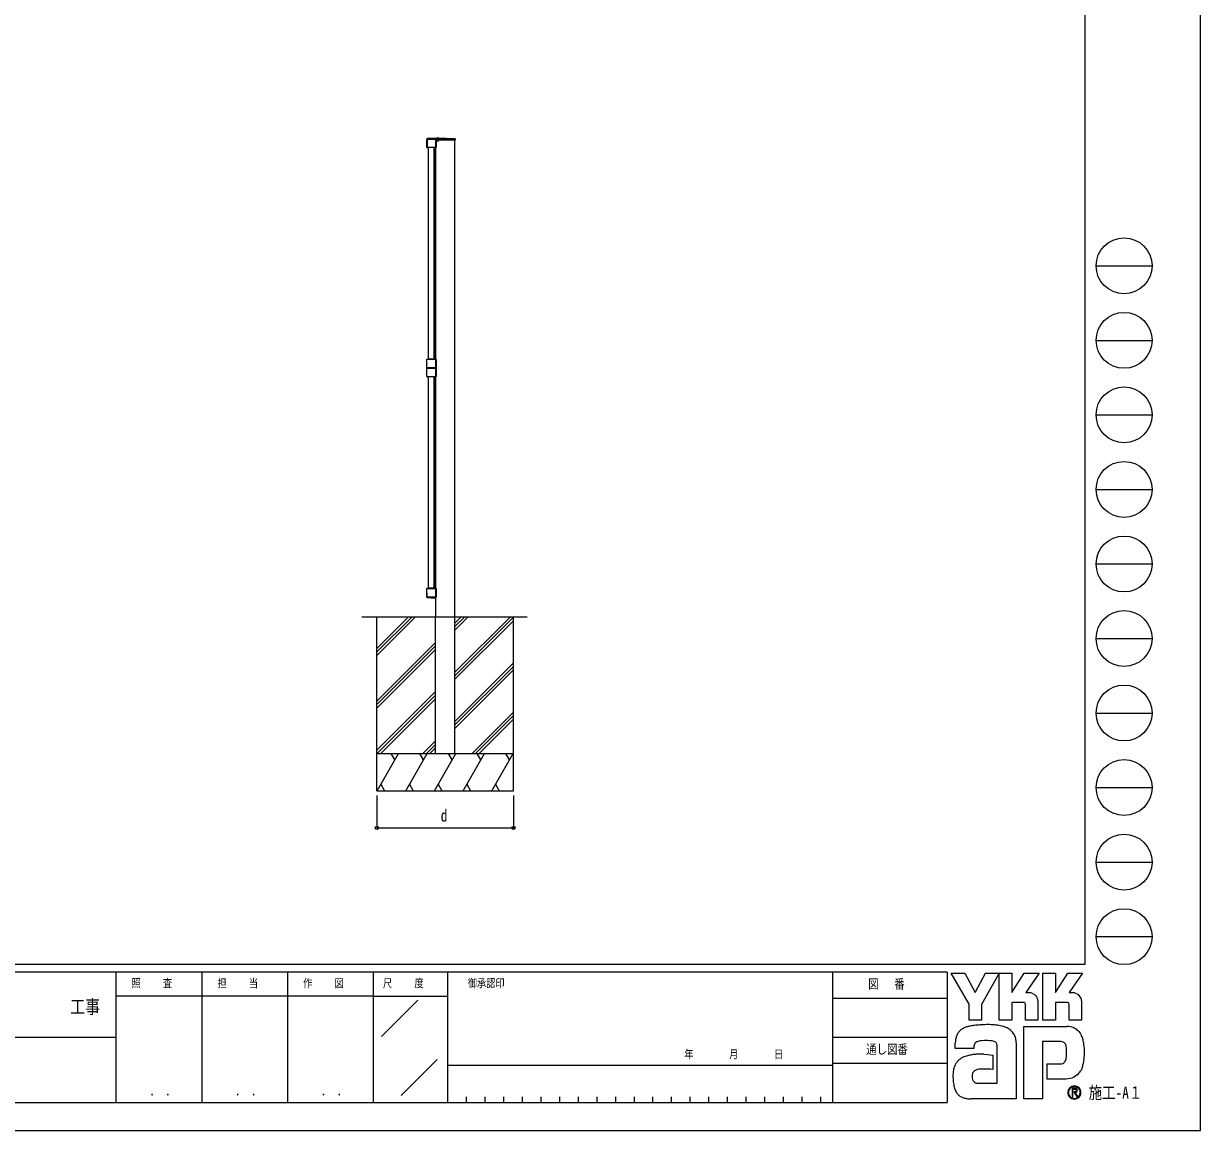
# Model space of a CAD drawing. Units: millimetres, scale not verified. Extents: x -6308 to 6308, y -4455 to 4455.
# Drawn here: x 1570 to 6308, y -4455 to 0 of the extents above; entities that cross this region are included whole.
import ezdxf
from ezdxf.enums import TextEntityAlignment as Align

# ---------------------------------------------------------------- set-up
doc = ezdxf.new("R2010")
doc.units = ezdxf.units.MM
doc.header["$LTSCALE"] = 20
for name, color, linetype in [('0-3_YKK_12', 2, 'Continuous'), ('0-4_YKK_A1', 4, 'Continuous'), ('0-5_YKK_D', 6, 'Continuous'), ('0-6_YKK_ZWAK', 7, 'Continuous')]:
    doc.layers.add(name, color=color, linetype=linetype)
doc.styles.add('ＭＳ ゴシック', font='')
doc.styles.get('ＭＳ ゴシック').set_extended_font_data('MS Gothic')

msp = doc.modelspace()

# ---------------------------------------------------------------- linework, layer by layer
at = {"layer": '0-3_YKK_12'}
msp.add_line((3238.53, -456.78), (3238.53, -475.56), dxfattribs=at)
at = {"layer": '0-4_YKK_A1'}
for p, q in [((3194.28, -494.02), (3194.04, -465.73)), ((3194.3, -498.37), (3194.3, -464.87)), ((3195.32, -498.51), (3195.04, -466.02)), ((3195.28, -463.89), (3229.78, -463.89)), ((3196.53, -465), (3230.03, -465)), ((3196.82, -498.5), (3196.53, -465)), ((3269.53, -462.5), (3197.24, -462.5)), ((3307.03, -463.5), (3197.54, -463.5)), ((3233.03, -468), (3228.53, -463.5)), ((3228.53, -465), (3228.53, -2387.5)), ((3230.76, -464.87), (3230.76, -498.37)), ((3233.03, -468), (3308.53, -468)), ((3306.53, -2387.5), (3306.53, -468)), ((3308.53, -468), (3308.53, -465)), ((3195.5, -499.35), (3195.28, -499.35)), ((3196.82, -498.5), (3195.32, -498.51)), ((3195.5, -499.35), (3195.78, -499.16)), ((3203.53, -499.16), (3195.78, -499.16)), ((3198.73, -499.5), (3198.73, -1350.5)), ((3227.03, -499.5), (3198.73, -499.5)), ((3204.53, -499.1), (3203.53, -499.16)), ((3220.53, -499.1), (3204.53, -499.1)), ((3210.03, -499.5), (3210.03, -499.1)), ((3222.23, -499.5), (3222.23, -499.16)), ((3222.23, -499.5), (3222.23, -1350.5)), ((3223.03, -499.5), (3223.03, -1350.5)), ((3229.56, -499.35), (3229.28, -499.16)), ((3229.78, -499.35), (3229.56, -499.35)), ((3193.03, -1409.7), (3193.03, -1370.3)), ((3193.33, -1370), (3194.27, -1370)), ((3194.3, -1385.13), (3194.3, -1351.63)), ((3195.28, -1350.65), (3195.5, -1350.65)), ((3195.5, -1350.65), (3195.78, -1350.84)), ((3204.53, -1350.9), (3220.53, -1350.9)), ((3210.03, -1351), (3210.03, -1350.5)), ((3220.53, -1350.9), (3221.53, -1350.84)), ((3221.53, -1350.84), (3229.28, -1350.84)), ((3222.23, -1351.1), (3222.23, -1350.5)), ((3229.56, -1350.65), (3229.28, -1350.84)), ((3229.56, -1350.65), (3229.78, -1350.65)), ((3230.76, -1351.63), (3230.76, -1385.13)), ((3194.27, -1410), (3193.33, -1410)), ((3194.3, -1420.87), (3194.3, -1387.37)), ((3229.78, -1386.11), (3195.28, -1386.11)), ((3195.28, -1386.39), (3229.78, -1386.39)), ((3230.76, -1387.37), (3230.76, -1420.87)), ((3195.5, -1421.85), (3195.28, -1421.85)), ((3195.5, -1421.85), (3195.78, -1421.66)), ((3203.53, -1421.66), (3195.78, -1421.66)), ((3198.73, -1422), (3198.73, -2273)), ((3227.03, -1422), (3198.73, -1422)), ((3204.53, -1421.6), (3203.53, -1421.66)), ((3220.53, -1421.6), (3204.53, -1421.6)), ((3210.03, -1422), (3210.03, -1421.6)), ((3222.23, -1422), (3222.23, -1421.66)), ((3222.23, -1422), (3222.23, -2273)), ((3223.03, -1422), (3223.03, -2273)), ((3229.56, -1421.85), (3229.28, -1421.66)), ((3229.78, -1421.85), (3229.56, -1421.85)), ((3195.28, -2273.15), (3195.5, -2273.15)), ((3195.5, -2273.15), (3195.78, -2273.34)), ((3204.53, -2273.4), (3220.53, -2273.4)), ((3210.03, -2273.5), (3210.03, -2273)), ((3220.53, -2273.4), (3221.53, -2273.34)), ((3221.53, -2273.34), (3229.28, -2273.34)), ((3222.23, -2273.6), (3222.23, -2273)), ((3229.56, -2273.15), (3229.28, -2273.34)), ((3229.56, -2273.15), (3229.78, -2273.15)), ((3193.03, -2292.8), (3193.03, -2309.57)), ((3194.3, -2292.5), (3193.33, -2292.5)), ((3193.96, -2310.57), (3228.53, -2313.04)), ((3194.3, -2307.63), (3194.3, -2274.13)), ((3229.78, -2308.61), (3195.28, -2308.61)), ((3230.76, -2274.13), (3230.76, -2307.63)), ((2931.87, -2387.5), (3597.53, -2387.5)), ((2992.53, -2937.5), (2992.53, -2387.5)), ((2992.53, -2543.13), (3148.16, -2387.5)), ((2992.53, -2528.99), (3134.02, -2387.5)), ((2992.53, -2514.85), (3119.88, -2387.5)), ((3228.53, -2937.5), (3228.53, -2387.5)), ((3306.53, -2937.5), (3306.53, -2387.5)), ((3306.53, -2441.26), (3360.29, -2387.5)), ((3306.53, -2427.12), (3346.15, -2387.5)), ((3306.53, -2412.98), (3332.01, -2387.5)), ((3306.53, -2610.97), (3530, -2387.5)), ((3306.53, -2625.11), (3542.53, -2389.11)), ((3306.53, -2639.25), (3542.53, -2403.26)), ((3542.53, -2937.5), (3542.53, -2387.5)), ((2992.53, -2726.98), (3228.53, -2490.98)), ((2992.53, -2741.12), (3228.53, -2505.12)), ((2992.53, -2755.26), (3228.53, -2519.26)), ((3306.53, -2808.96), (3542.53, -2572.96)), ((3306.53, -2823.1), (3542.53, -2587.1)), ((3306.53, -2837.24), (3542.53, -2601.24)), ((2992.53, -2924.97), (3228.53, -2688.97)), ((2994.14, -2937.5), (3228.53, -2703.11)), ((3008.28, -2937.5), (3228.53, -2717.25)), ((3375.98, -2937.5), (3542.53, -2770.95)), ((3390.12, -2937.5), (3542.53, -2785.09)), ((3404.26, -2937.5), (3542.53, -2799.23)), ((3177.99, -2937.5), (3228.53, -2886.96)), ((3192.13, -2937.5), (3228.53, -2901.1)), ((3206.27, -2937.5), (3228.53, -2915.24)), ((2992.53, -2937.5), (3542.53, -2937.5)), ((2992.53, -2937.5), (3542.53, -2937.5)), ((2992.53, -3087.5), (2992.53, -2937.5)), ((2993.29, -3087.5), (3079.89, -2937.5)), ((3064.89, -2963.48), (3049.89, -2937.5)), ((3108.76, -3087.5), (3195.36, -2937.5)), ((3180.36, -2963.48), (3165.36, -2937.5)), ((3224.23, -3087.5), (3310.83, -2937.5)), ((3295.83, -2963.48), (3280.83, -2937.5)), ((3339.7, -3087.5), (3426.3, -2937.5)), ((3411.3, -2963.48), (3396.3, -2937.5)), ((3455.17, -3087.5), (3541.77, -2937.5)), ((3526.77, -2963.48), (3511.77, -2937.5)), ((3008.29, -3061.52), (3023.29, -3087.5)), ((3123.76, -3061.52), (3138.76, -3087.5)), ((3239.23, -3061.52), (3254.23, -3087.5)), ((3354.7, -3061.52), (3369.7, -3087.5)), ((3470.17, -3061.52), (3485.17, -3087.5))]:
    msp.add_line(p, q, dxfattribs=at)
for points in [[(3227.03, -499.5), (3227.03, -1350.5), (3198.73, -1350.5)], [(3229.28, -499.16), (3221.53, -499.16), (3220.53, -499.1)], [(3195.78, -1350.84), (3203.53, -1350.84), (3204.53, -1350.9)], [(3227.03, -1422), (3227.03, -2273), (3198.73, -2273)], [(3229.28, -1421.66), (3221.53, -1421.66), (3220.53, -1421.6)], [(3195.78, -2273.34), (3203.53, -2273.34), (3204.53, -2273.4)], [(2992.53, -3087.5), (3542.53, -3087.5), (3542.53, -2937.5)]]:
    msp.add_lwpolyline(points, dxfattribs=at)
for centre, radius, start, end in [((3197.24, -465.7), 3.2, 90, 180.5), ((3195.28, -464.87), 0.981, 90, 180), ((3197.54, -466), 2.5, 90, 180.5), ((3229.78, -464.87), 0.981, 0, 90), ((3269.53, -463.5), 1, 0, 90), ((3307.03, -465), 1.5, 0, 90), ((3195.28, -494.01), 1, 180.5, 270.5), ((3195.28, -498.37), 0.981, 180, 270), ((3229.78, -498.37), 0.981, 270, 0), ((3193.33, -1370.3), 0.3, 90, 180), ((3195.28, -1351.63), 0.981, 90, 180), ((3229.78, -1351.63), 0.981, 0, 90), ((3193.33, -1409.7), 0.3, 180, 270), ((3195.28, -1385.13), 0.981, 180, 270), ((3195.28, -1387.37), 0.981, 90, 180), ((3195.28, -1420.87), 0.981, 180, 270), ((3229.78, -1385.13), 0.981, 270, 0), ((3229.78, -1387.37), 0.981, 0, 90), ((3229.78, -1420.87), 0.981, 270, 0), ((3195.28, -2274.13), 0.981, 90, 180), ((3229.78, -2274.13), 0.981, 0, 90), ((3193.33, -2292.8), 0.3, 90, 180), ((3194.03, -2309.57), 1, 180, 265.91438), ((3195.28, -2307.63), 0.981, 180, 270), ((3229.78, -2307.63), 0.981, 270, 0)]:
    msp.add_arc(centre, radius, start, end, dxfattribs=at)
at = {"layer": '0-5_YKK_D'}
for p, q in [((2992.53, -3107.5), (2992.53, -3238.5)), ((3542.53, -3107.5), (3542.53, -3238.5)), ((2992.53, -3237.5), (3542.53, -3237.5))]:
    msp.add_line(p, q, dxfattribs=at)
for centre in [(2992.53, -3237.5), (3542.53, -3237.5)]:
    msp.add_circle(centre, 6.38, dxfattribs=at)
at = {"layer": '0-6_YKK_ZWAK'}
for p, q in [((5842.53, 4162.5), (5842.53, -3787.5)), ((5887.53, -975), (6112.53, -975)), ((5887.53, -1275), (6112.53, -1275)), ((5887.53, -1575), (6112.53, -1575)), ((5887.53, -1875), (6112.53, -1875)), ((5887.53, -2175), (6112.53, -2175)), ((5887.53, -2475), (6112.53, -2475)), ((5887.53, -2775), (6112.53, -2775)), ((5887.53, -3075), (6112.53, -3075)), ((5887.53, -3375), (6112.53, -3375)), ((5887.53, -3675), (6112.53, -3675)), ((5842.53, -3787.5), (-5857.47, -3787.5)), ((1942.53, -3817.5), (-7.47, -3817.5)), ((2287.53, -3817.5), (2287.53, -4342.5)), ((2632.53, -3817.5), (2632.53, -4342.5)), ((2977.53, -3817.5), (2977.53, -4342.5)), ((3277.53, -3817.5), (2977.53, -3817.5)), ((4826.28, -3817.5), (3277.53, -3817.5)), ((3277.53, -3817.5), (3277.53, -4342.5)), ((4826.28, -3817.5), (4826.28, -4342.5)), ((5287.53, -3817.5), (4826.28, -3817.5)), ((5287.53, -3817.5), (5287.53, -4342.5)), ((2977.53, -3915), (1942.53, -3915)), ((2977.53, -3915), (3277.53, -3915)), ((3010.66, -4077.44), (3157.56, -3930.54)), ((4826.28, -3922.5), (5287.53, -3922.5)), ((-7.47, -4080), (1942.53, -4080)), ((4826.28, -4080), (5287.53, -4080)), ((3091.01, -4313.98), (3235.34, -4169.65)), ((3277.53, -4192.5), (4826.28, -4192.5)), ((5287.53, -4185), (4826.28, -4185)), ((-7.47, -4342.5), (1942.53, -4342.5)), ((1942.53, -4342.5), (2977.53, -4342.5)), ((2977.53, -4342.5), (3277.53, -4342.5)), ((3277.53, -4342.5), (4826.28, -4342.5)), ((3352.53, -4320), (3352.53, -4342.5)), ((3427.53, -4320), (3427.53, -4342.5)), ((3502.53, -4320), (3502.53, -4342.5)), ((3577.53, -4320), (3577.53, -4342.5)), ((3652.53, -4320), (3652.53, -4342.5)), ((3727.53, -4320), (3727.53, -4342.5)), ((3802.53, -4320), (3802.53, -4342.5)), ((3877.53, -4320), (3877.53, -4342.5)), ((3952.53, -4320), (3952.53, -4342.5)), ((4027.53, -4320), (4027.53, -4342.5)), ((4102.53, -4320), (4102.53, -4342.5)), ((4177.53, -4320), (4177.53, -4342.5)), ((4252.53, -4320), (4252.53, -4342.5)), ((4327.53, -4320), (4327.53, -4342.5)), ((4402.53, -4320), (4402.53, -4342.5)), ((4477.53, -4320), (4477.53, -4342.5)), ((4552.53, -4320), (4552.53, -4342.5)), ((4627.53, -4320), (4627.53, -4342.5)), ((4702.53, -4320), (4702.53, -4342.5)), ((4777.53, -4320), (4777.53, -4342.5)), ((4826.28, -4342.5), (5287.53, -4342.5)), ((5800.01, -4325.97), (5800.01, -4325.97))]:
    msp.add_line(p, q, dxfattribs=at)
for points in [[(-6307.5, -4455), (6307.5, -4455), (6307.5, 4455), (-6307.5, 4455)], [(5304.03, -3822), (5359.25, -3822), (5400.71, -3900.15), (5442.06, -3822), (5497.31, -3822), (5426.51, -3947.99), (5426.51, -4011.2), (5376.15, -4011.2), (5376.15, -3946.29)]]:
    msp.add_lwpolyline(points, close=True, dxfattribs=at)
for points in [[(2977.53, -3817.5), (1942.53, -3817.5), (1942.53, -4342.5)], [(5595.82, -3939.91), (5548.15, -3939.91), (5548.15, -4011.14), (5497.37, -4011.14), (5497.37, -3822), (5548.15, -3822), (5548.15, -3899.38), (5598.1, -3822), (5657.76, -3822), (5604.24, -3900.32), (5606.14, -3900.32), (5608.23, -3900.32), (5610.38, -3900.32), (5612.45, -3900.32), (5614.3, -3900.32), (5615.79, -3900.32), (5616.79, -3900.32), (5617.15, -3900.32)], [(5771.27, -3939.91), (5723.65, -3939.91), (5723.65, -4011.2), (5672.84, -4011.2), (5672.84, -3822), (5723.65, -3822), (5723.65, -3899.38), (5773.55, -3822), (5833.2, -3822), (5779.68, -3900.32), (5781.6, -3900.32), (5783.7, -3900.32), (5785.86, -3900.32), (5787.92, -3900.32), (5789.76, -3900.32), (5791.25, -3900.32), (5792.24, -3900.32), (5792.6, -3900.32)], [(5631.76, -3903.32), (5637.82, -3906.78), (5642.96, -3911.3), (5647.09, -3916.68), (5650.13, -3922.72), (5652.02, -3929.25), (5652.66, -3936.05), (5652.66, -4011.33), (5603.12, -4011.33), (5603.12, -3947.11)], [(5807.22, -3903.32), (5813.31, -3906.78), (5818.46, -3911.3), (5822.61, -3916.68), (5825.67, -3922.72), (5827.57, -3929.25), (5828.22, -3936.05), (5828.22, -4011.2), (5778.56, -4011.2), (5778.56, -3947.11)], [(5743.3, -4097.26), (5671.79, -4097.26), (5671.79, -4327.5), (5596.85, -4327.5), (5596.85, -4036.19), (5771.03, -4036.19)], [(5818.07, -4056.77), (5822.96, -4062.94), (5826.62, -4068.91), (5829.17, -4074.32)], [(5407.19, -4098.47), (5403.71, -4100.43), (5400.99, -4102.83), (5398.93, -4105.63), (5397.44, -4108.79), (5396.41, -4112.3), (5395.74, -4116.1), (5395.34, -4120.18), (5395.09, -4124.5), (5320.12, -4124.68), (5320.34, -4114.43), (5320.75, -4102.91)], [(5561.56, -4078.75), (5563.69, -4087.35), (5564.9, -4096.56), (5565.28, -4106.38), (5565.28, -4327.5), (5384.33, -4327.5)], [(5435.92, -4148.29), (5450.11, -4149.23), (5461.27, -4150.48), (5468.57, -4151.65), (5471.18, -4152.35), (5471.18, -4209.71), (5462.88, -4208.83), (5453.78, -4208.34), (5444.47, -4208.15), (5435.53, -4208.18), (5427.55, -4208.34), (5421.13, -4208.56), (5416.84, -4208.76), (5415.28, -4208.84), (5408.79, -4210.02), (5403.2, -4211.88), (5398.5, -4214.42), (5394.7, -4217.65), (5391.79, -4221.6), (5389.78, -4226.26), (5388.65, -4231.65), (5388.43, -4237.79), (5389.14, -4244.53), (5390.58, -4250.11), (5392.64, -4254.63), (5395.24, -4258.18), (5398.29, -4260.89), (5401.7, -4262.86), (5405.38, -4264.19), (5409.24, -4264.98), (5488.89, -4264.98), (5488.89, -4117.61), (5488.92, -4114.69), (5488.76, -4111.83), (5488.39, -4109.08), (5487.75, -4106.47), (5486.79, -4104.04), (5485.48, -4101.82), (5483.76, -4099.86), (5481.58, -4098.19)], [(5481.58, -4098.19), (5476.91, -4096.35), (5469.44, -4094.8), (5459.91, -4093.65), (5449.06, -4093.04), (5437.63, -4093.09), (5426.34, -4093.93)], [(5768.74, -4141.5), (5768.65, -4131.95), (5768.19, -4123.35), (5767.11, -4115.79), (5765.16, -4109.39)], [(5811.84, -4231.46), (5804.92, -4236.84), (5797.72, -4241.06), (5790.27, -4244.22), (5782.65, -4246.38), (5774.9, -4247.62), (5767.08, -4248.01), (5690.04, -4248.01), (5690.04, -4187.49), (5733.48, -4187.49), (5741.49, -4187.38), (5748.53, -4186.7), (5754.58, -4184.93)], [(5811.91, -4293.9), (5811.87, -4293.02), (5811.76, -4292.17), (5811.58, -4291.36), (5811.33, -4290.58), (5811.01, -4289.85), (5810.61, -4289.16), (5810.15, -4288.51), (5809.62, -4287.92), (5808.93, -4287.3), (5808.15, -4286.77), (5807.31, -4286.31), (5806.4, -4285.94), (5805.42, -4285.64), (5804.38, -4285.43), (5803.27, -4285.31), (5802.12, -4285.26), (5790.75, -4285.26), (5790.75, -4318.71), (5794.18, -4318.71), (5794.18, -4288.68), (5802.12, -4288.68), (5802.94, -4288.7), (5803.71, -4288.78), (5804.43, -4288.92), (5805.09, -4289.1), (5805.71, -4289.33), (5806.26, -4289.62), (5806.76, -4289.95), (5807.2, -4290.33)], [(5808.54, -4293.9), (5808.33, -4295.5), (5807.76, -4296.77), (5806.89, -4297.73), (5805.82, -4298.44), (5804.61, -4298.92), (5803.36, -4299.21), (5802.12, -4299.36), (5800.99, -4299.4), (5798.02, -4299.4), (5799.52, -4301.95), (5809.34, -4318.82), (5813.27, -4318.82), (5803.8, -4302.59), (5804.69, -4302.41), (5805.53, -4302.19), (5806.34, -4301.92), (5807.09, -4301.6), (5807.8, -4301.23), (5808.46, -4300.82), (5809.07, -4300.37), (5809.62, -4299.86)]]:
    msp.add_lwpolyline(points, dxfattribs=at)
for centre in [(6000.03, -975), (6000.03, -1275), (6000.03, -1575), (6000.03, -1875), (6000.03, -2175), (6000.03, -2475), (6000.03, -2775), (6000.03, -3075), (6000.03, -3375), (6000.03, -3675)]:
    msp.add_circle(centre, 112.5, dxfattribs=at)
for centre, radius, start, end in [((5617.22, -3937.78), 37.47, 78.26798, 90.11215), ((5617.76, -3935.06), 34.69, 66.19963, 78.22058), ((5792.67, -3937.85), 37.53, 78.27851, 90.10826), ((5793.19, -3935.22), 34.85, 66.2483, 78.23226), ((5596.09, -3946.94), 7.03, 358.57817, 92.1683), ((5771.56, -3946.91), 7, 358.29941, 92.43455), ((5387.41, -4096.93), 65.37, 152.2125, 163.4865), ((5377.4, -4091.76), 54.11, 138.03852, 152.12015), ((5377.4, -4092.01), 54.27, 122.60463, 137.83438), ((5384.57, -4103.62), 67.92, 108.37421, 122.42809), ((5395.94, -4144.04), 109.88, 100.93159, 107.35499), ((5433.08, -4324.23), 293.85, 97.86054, 101.37938), ((5450.52, -4445.37), 416.24, 94.90201, 97.9576), ((5451.7, -4455.07), 426, 91.6169, 94.94971), ((5450.05, -4386.09), 357, 87.51794, 91.66439), ((5454.69, -4286.66), 257.47, 81.92631, 87.59083), ((5468.38, -4192.85), 162.66, 73.67137, 82.05943), ((5488.69, -4124.88), 91.72, 60.60528, 73.9085), ((5497, -4108.3), 73.2, 52.17347, 59.90542), ((5504.44, -4098.67), 61.04, 43.55042, 52.14561), ((5508.53, -4094.71), 55.34, 34.48659, 43.50182), ((5508.56, -4094.63), 55.27, 25.58915, 34.43128), ((5503.65, -4096.93), 60.7, 17.43089, 25.54591), ((5768.18, -4116.32), 80.18, 78.73198, 87.96551), ((5770.53, -4104.3), 67.93, 69.03034, 78.69541), ((5772.73, -4098.45), 61.69, 59.39484, 68.9885), ((5773.74, -4096.67), 59.64, 50.3012, 59.3616), ((5773.37, -4097.09), 60.2, 42.05209, 50.28551), ((5456.71, -4110.69), 136.18, 171.55622, 176.72493), ((5410.56, -4103.8), 89.52, 163.48385, 171.57982), ((5426.99, -4145.44), 50.98, 102.4979, 112.84632), ((5436.85, -4187.99), 94.65, 96.37207, 102.75341), ((5743.71, -4134.02), 36.76, 77.94572, 90.63794), ((5746.91, -4119.02), 21.43, 60.20991, 77.92418), ((5748.98, -4115.13), 17.02, 39.8078, 59.75378), ((5746.07, -4117.36), 20.68, 22.65544, 39.38165), ((5743.64, -4114.22), 94.38, 14.76267, 25.00486), ((5685.75, -4129.99), 154.38, 7.9139, 14.95041), ((5627.93, -4138.4), 212.8, 2.54376, 8.01251), ((5378.81, -4221.77), 66.78, 120.60724, 130.53081), ((5385.92, -4233.86), 80.8, 112.58838, 120.58162), ((5395.49, -4256.85), 105.7, 106.61303, 112.59024), ((5410.54, -4307.42), 158.46, 99.87193, 106.59825), ((5418.97, -4354.91), 206.69, 94.78469, 99.91711), ((5423.07, -4402.16), 254.12, 90.80099, 94.81812), ((5423.69, -4437.34), 289.31, 87.57779, 90.82714), ((5730.07, -4159.71), 37.24, 334.00676, 347.34989), ((5688.75, -4150.14), 79.66, 347.14308, 355.40008), ((5598.3, -4142.36), 170.44, 355.2339, 0.29193), ((5604.25, -4140.75), 236.51, 352.8937, 357.82206), ((5594.79, -4140.14), 245.99, 357.76419, 2.60674), ((5413.47, -4231.04), 102.01, 164.97537, 174.56739), ((5388.69, -4224.43), 76.36, 153.89178, 164.94341), ((5377.39, -4219), 63.82, 142.04688, 153.80771), ((5375.21, -4217.44), 61.15, 130.60221, 141.94427), ((5747.58, -4169.14), 17.27, 293.91672, 314.09376), ((5745.22, -4167.06), 20.4, 314.78099, 333.92928), ((5775.54, -4184.14), 59.02, 326.23251, 339.61931), ((5720.11, -4162.68), 118.46, 339.22498, 347.31457), ((5653.72, -4147.19), 186.63, 347.15166, 352.97565), ((5457.2, -4235.23), 145.94, 174.55588, 182.47272), ((5538.75, -4233.95), 227.47, 181.90948, 187.89042), ((5761.84, -4175.08), 75.36, 311.57033, 318.66243), ((5753.12, -4167.43), 86.96, 318.67367, 325.29112), ((5443.04, -4247.41), 130.82, 187.80471, 196.36971), ((5392.51, -4262.34), 78.13, 196.3102, 208.20993), ((5370.5, -4274.05), 53.21, 208.29777, 223.35561), ((5365.54, -4278.41), 46.6, 223.64205, 239.63663), ((5800.05, -4302.28), 26.46, 90.09157, 179.92363), ((5799.89, -4302.31), 26.3, 179.86065, 225.14399), ((5799.89, -4302.2), 23.53, 134.8007, 180.12175), ((5799.79, -4302.35), 23.43, 179.75513, 225.29722), ((5799.96, -4302.07), 23.48, 89.86602, 135.149), ((5800.05, -4302.23), 26.41, 44.93442, 90.08536), ((5800.06, -4302.24), 23.66, 45.03108, 90.11509), ((5799.97, -4302.21), 23.76, 270.09072, 359.90926), ((5803.51, -4293.75), 5.03, 358.3894, 42.86139), ((5803.61, -4294.14), 8.3, 316.37674, 1.6565), ((5800.07, -4302.25), 23.66, 0.00643, 45.07115), ((5800.19, -4302.36), 26.27, 314.92572, 0.23508), ((5800.26, -4302.15), 26.21, 359.78949, 45.13288), ((5369.66, -4270.92), 55.15, 239.8785, 253.65355), ((5377.2, -4245.01), 82.13, 253.69102, 263.74909), ((5383.59, -4188.15), 139.36, 263.68487, 270.30455), ((5800.02, -4302.32), 26.39, 224.94536, 269.98445), ((5799.97, -4302.56), 23.41, 224.62822, 270.10973), ((5800.02, -4302.19), 26.52, 269.98802, 314.93777)]:
    msp.add_arc(centre, radius, start, end, dxfattribs=at)

# ---------------------------------------------------------------- texts
at = {"layer": '0-5_YKK_D', "style": 'ＭＳ ゴシック', "width": 0.8}
msp.add_text('d', height=49.49, dxfattribs=at).set_placement((3249.53, -3227), align=Align.BOTTOM_LEFT)
at = {"layer": '0-6_YKK_ZWAK', "style": 'ＭＳ ゴシック', "width": 0.8}
for s, height, p in [('照     査', 32.99, (2004.63, -3888.75)), ('担     当', 32.99, (2350.83, -3888.75)), ('作     図', 32.99, (2695.83, -3888.75)), ('尺     度', 32.99, (3017.13, -3888.75)), ('御承認印', 32.99, (3358.71, -3888.75)), ('図\u3000 番', 38.49, (4970.1, -3896.25)), ('工事', 54.99, (1758.5, -4001.2)), ('通し図番', 38.49, (4961.7, -4158.75)), ('年        月        日', 32.99, (4229.86, -4174.82)), ('． ．', 38.87, (2077.5, -4326.53)), ('． ．', 38.87, (2422.5, -4326.53)), ('． ．', 38.87, (2767.5, -4326.53)), ('施工-A１', 49.49, (5857.53, -4342.5))]:
    msp.add_text(s, height=height, dxfattribs=at).set_placement(p, align=Align.BOTTOM_LEFT)

doc.saveas('drawing.dxf')
